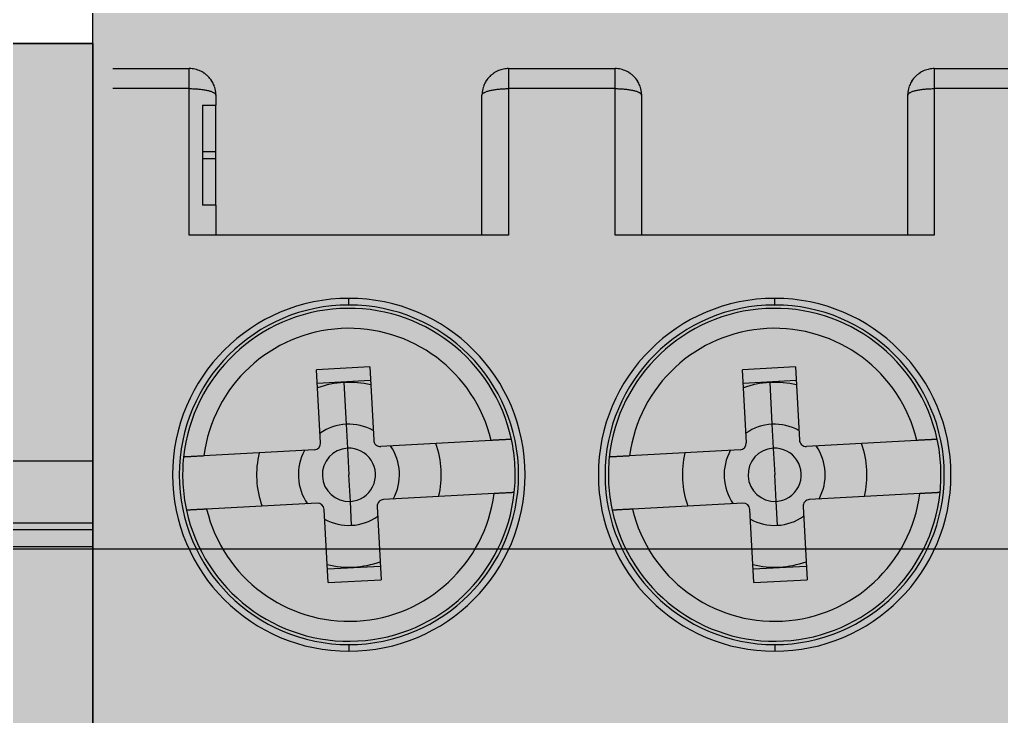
# Model space of a CAD drawing. Extents: x 20 to 1829, y -86 to 701.
# Drawn here: x 1350.55 to 1365.31, y 161.22 to 171.69 of the extents above; entities that cross this region are included whole.
import ezdxf

# ---------------------------------------------------------------- set-up
doc = ezdxf.new("R2010")
doc.units = 0
doc.layers.add('MAIN-1', color=7, linetype='Continuous')
doc.layers.add('SYMS', color=7, linetype='Continuous')

# ---------------------------------------------------------------- blocks, each defined once
blk = doc.blocks.new('clipfix_35_5-select__2', base_point=(-147.547, 71.306))
at = {"color": 7, "linetype": 'Continuous'}
for p, q in [((-147.547, 76.456), (-147.547, 71.306)), ((-141.281, 76.456), (-147.547, 76.456)), ((-141.281, 71.306), (-141.281, 76.456)), ((-140.345, 76.456), (-141.281, 76.456)), ((-140.345, 71.306), (-140.345, 76.456)), ((-140.244, 76.456), (-140.345, 76.456)), ((-140.244, 76.456), (-140.244, 71.306)), ((-139.986, 76.456), (-140.244, 76.456)), ((-139.986, 76.456), (-139.986, 71.306)), ((-132.965, 76.456), (-139.986, 76.456))]:
    blk.add_line(p, q, dxfattribs=at)

msp = doc.modelspace()

# ---------------------------------------------------------------- hatches: boundary and pattern name
at = {"layer": 'SYMS', "true_color": 0x8fbdb9}
h = msp.add_hatch(color=253, dxfattribs=at)
h.dxf.hatch_style = 1
h.paths.add_polyline_path([(1351.654, 103.152), (1378.554, 103.152), (1378.554, 182.152), (1351.654, 182.152)])
h = msp.add_hatch(color=253, dxfattribs=at)
h.dxf.hatch_style = 1
h.paths.add_polyline_path([(1351.654, 171.33), (1346.504, 171.33), (1346.504, 122.73), (1351.654, 122.73)])

# ---------------------------------------------------------------- linework, layer by layer
at = {"layer": 'MAIN-1'}
for p, q in [((1351.954, 170.952), (1353.104, 170.952)), ((1353.104, 170.652), (1353.104, 170.952)), ((1353.126, 170.952), (1353.104, 170.952)), ((1353.147, 170.95), (1353.126, 170.952)), ((1353.169, 170.947), (1353.147, 170.95)), ((1353.19, 170.943), (1353.169, 170.947)), ((1353.211, 170.938), (1353.19, 170.943)), ((1353.232, 170.931), (1353.211, 170.938)), ((1353.252, 170.924), (1353.232, 170.931)), ((1353.264, 170.919), (1353.252, 170.924)), ((1353.278, 170.913), (1353.264, 170.919)), ((1353.296, 170.903), (1353.278, 170.913)), ((1353.314, 170.892), (1353.296, 170.903)), ((1353.324, 170.886), (1353.314, 170.892)), ((1357.694, 170.892), (1357.684, 170.886)), ((1357.712, 170.903), (1357.694, 170.892)), ((1357.731, 170.913), (1357.712, 170.903)), ((1357.743, 170.918), (1357.731, 170.913)), ((1357.753, 170.923), (1357.743, 170.918)), ((1357.771, 170.93), (1357.753, 170.923)), ((1357.79, 170.936), (1357.771, 170.93)), ((1357.809, 170.941), (1357.79, 170.936)), ((1357.827, 170.945), (1357.809, 170.941)), ((1357.846, 170.948), (1357.827, 170.945)), ((1357.866, 170.95), (1357.846, 170.948)), ((1357.885, 170.952), (1357.866, 170.95)), ((1357.904, 170.952), (1357.885, 170.952)), ((1357.904, 170.952), (1359.504, 170.952)), ((1357.904, 170.952), (1357.904, 170.652)), ((1359.526, 170.952), (1359.504, 170.952)), ((1359.504, 170.652), (1359.504, 170.952)), ((1359.547, 170.95), (1359.526, 170.952)), ((1359.569, 170.947), (1359.547, 170.95)), ((1359.59, 170.943), (1359.569, 170.947)), ((1359.611, 170.938), (1359.59, 170.943)), ((1359.632, 170.931), (1359.611, 170.938)), ((1359.652, 170.924), (1359.632, 170.931)), ((1359.664, 170.919), (1359.652, 170.924)), ((1359.678, 170.913), (1359.664, 170.919)), ((1359.696, 170.903), (1359.678, 170.913)), ((1359.714, 170.892), (1359.696, 170.903)), ((1359.724, 170.886), (1359.714, 170.892)), ((1364.094, 170.892), (1364.084, 170.886)), ((1364.112, 170.903), (1364.094, 170.892)), ((1364.131, 170.913), (1364.112, 170.903)), ((1364.143, 170.918), (1364.131, 170.913)), ((1364.153, 170.923), (1364.143, 170.918)), ((1364.171, 170.93), (1364.153, 170.923)), ((1364.19, 170.936), (1364.171, 170.93)), ((1364.209, 170.941), (1364.19, 170.936)), ((1364.227, 170.945), (1364.209, 170.941)), ((1364.246, 170.948), (1364.227, 170.945)), ((1364.266, 170.95), (1364.246, 170.948)), ((1364.285, 170.952), (1364.266, 170.95)), ((1364.304, 170.952), (1364.285, 170.952)), ((1364.304, 170.952), (1365.904, 170.952)), ((1364.304, 170.952), (1364.304, 170.652)), ((1353.331, 170.882), (1353.324, 170.886)), ((1353.338, 170.877), (1353.331, 170.882)), ((1353.346, 170.871), (1353.338, 170.877)), ((1353.353, 170.865), (1353.346, 170.871)), ((1353.36, 170.859), (1353.353, 170.865)), ((1353.367, 170.853), (1353.36, 170.859)), ((1353.374, 170.847), (1353.367, 170.853)), ((1353.388, 170.834), (1353.374, 170.847)), ((1353.401, 170.82), (1353.388, 170.834)), ((1353.415, 170.804), (1353.401, 170.82)), ((1353.431, 170.783), (1353.415, 170.804)), ((1353.441, 170.768), (1353.431, 170.783)), ((1353.444, 170.762), (1353.435, 170.777)), ((1353.435, 170.777), (1353.441, 170.768)), ((1353.453, 170.748), (1353.444, 170.762)), ((1353.461, 170.732), (1353.453, 170.748)), ((1357.555, 170.748), (1357.547, 170.732)), ((1357.564, 170.762), (1357.555, 170.748)), ((1357.573, 170.777), (1357.564, 170.762)), ((1357.577, 170.783), (1357.568, 170.768)), ((1357.568, 170.768), (1357.573, 170.777)), ((1357.593, 170.804), (1357.577, 170.783)), ((1357.607, 170.82), (1357.593, 170.804)), ((1357.62, 170.834), (1357.607, 170.82)), ((1357.634, 170.847), (1357.62, 170.834)), ((1357.641, 170.853), (1357.634, 170.847)), ((1357.648, 170.859), (1357.641, 170.853)), ((1357.655, 170.865), (1357.648, 170.859)), ((1357.662, 170.871), (1357.655, 170.865)), ((1357.67, 170.876), (1357.662, 170.871)), ((1357.678, 170.882), (1357.67, 170.876)), ((1357.684, 170.886), (1357.678, 170.882)), ((1359.731, 170.882), (1359.724, 170.886)), ((1359.738, 170.877), (1359.731, 170.882)), ((1359.746, 170.871), (1359.738, 170.877)), ((1359.753, 170.865), (1359.746, 170.871)), ((1359.76, 170.859), (1359.753, 170.865)), ((1359.767, 170.853), (1359.76, 170.859)), ((1359.774, 170.847), (1359.767, 170.853)), ((1359.788, 170.834), (1359.774, 170.847)), ((1359.801, 170.82), (1359.788, 170.834)), ((1359.815, 170.804), (1359.801, 170.82)), ((1359.831, 170.783), (1359.815, 170.804)), ((1359.841, 170.768), (1359.831, 170.783)), ((1359.844, 170.762), (1359.835, 170.777)), ((1359.835, 170.777), (1359.841, 170.768)), ((1359.853, 170.748), (1359.844, 170.762)), ((1359.861, 170.732), (1359.853, 170.748)), ((1363.955, 170.748), (1363.947, 170.732)), ((1363.964, 170.762), (1363.955, 170.748)), ((1363.973, 170.777), (1363.964, 170.762)), ((1363.977, 170.783), (1363.968, 170.768)), ((1363.968, 170.768), (1363.973, 170.777)), ((1363.993, 170.804), (1363.977, 170.783)), ((1364.007, 170.82), (1363.993, 170.804)), ((1364.02, 170.834), (1364.007, 170.82)), ((1364.034, 170.847), (1364.02, 170.834)), ((1364.041, 170.853), (1364.034, 170.847)), ((1364.048, 170.859), (1364.041, 170.853)), ((1364.055, 170.865), (1364.048, 170.859)), ((1364.062, 170.871), (1364.055, 170.865)), ((1364.07, 170.876), (1364.062, 170.871)), ((1364.078, 170.882), (1364.07, 170.876)), ((1364.084, 170.886), (1364.078, 170.882)), ((1353.104, 170.652), (1351.954, 170.652)), ((1353.104, 168.452), (1353.104, 170.652)), ((1353.104, 170.652), (1353.122, 170.652)), ((1353.122, 170.652), (1353.139, 170.652)), ((1353.139, 170.652), (1353.157, 170.651)), ((1353.157, 170.651), (1353.174, 170.65)), ((1353.174, 170.65), (1353.192, 170.65)), ((1353.192, 170.65), (1353.209, 170.649)), ((1353.209, 170.649), (1353.226, 170.647)), ((1353.226, 170.647), (1353.242, 170.646)), ((1353.242, 170.646), (1353.259, 170.644)), ((1353.259, 170.644), (1353.275, 170.643)), ((1353.275, 170.643), (1353.291, 170.641)), ((1353.291, 170.641), (1353.307, 170.639)), ((1353.307, 170.639), (1353.322, 170.636)), ((1353.322, 170.636), (1353.337, 170.634)), ((1353.337, 170.634), (1353.351, 170.631)), ((1353.351, 170.631), (1353.365, 170.628)), ((1353.365, 170.628), (1353.378, 170.625)), ((1353.378, 170.625), (1353.391, 170.622)), ((1353.391, 170.622), (1353.403, 170.619)), ((1353.403, 170.619), (1353.415, 170.615)), ((1353.415, 170.615), (1353.426, 170.612)), ((1353.426, 170.612), (1353.436, 170.608)), ((1353.436, 170.608), (1353.446, 170.604)), ((1353.446, 170.604), (1353.455, 170.6)), ((1353.455, 170.6), (1353.463, 170.596)), ((1353.469, 170.716), (1353.461, 170.732)), ((1353.476, 170.7), (1353.469, 170.716)), ((1353.482, 170.684), (1353.476, 170.7)), ((1353.487, 170.667), (1353.484, 170.679)), ((1353.493, 170.647), (1353.487, 170.667)), ((1353.498, 170.623), (1353.493, 170.647)), ((1353.501, 170.598), (1353.498, 170.623)), ((1353.504, 170.574), (1353.501, 170.598)), ((1357.507, 170.598), (1357.505, 170.574)), ((1357.51, 170.623), (1357.507, 170.598)), ((1357.516, 170.647), (1357.51, 170.623)), ((1357.521, 170.667), (1357.516, 170.647)), ((1357.525, 170.678), (1357.521, 170.667)), ((1357.533, 170.7), (1357.526, 170.684)), ((1357.539, 170.716), (1357.533, 170.7)), ((1357.547, 170.732), (1357.539, 170.716)), ((1357.545, 170.596), (1357.553, 170.6)), ((1357.553, 170.6), (1357.562, 170.604)), ((1357.562, 170.604), (1357.572, 170.608)), ((1357.572, 170.608), (1357.582, 170.612)), ((1357.582, 170.612), (1357.593, 170.615)), ((1357.593, 170.615), (1357.605, 170.619)), ((1357.605, 170.619), (1357.617, 170.622)), ((1357.617, 170.622), (1357.63, 170.625)), ((1357.63, 170.625), (1357.644, 170.628)), ((1357.644, 170.628), (1357.657, 170.631)), ((1357.657, 170.631), (1357.672, 170.634)), ((1357.672, 170.634), (1357.686, 170.636)), ((1357.686, 170.636), (1357.702, 170.639)), ((1357.702, 170.639), (1357.717, 170.641)), ((1357.717, 170.641), (1357.733, 170.643)), ((1357.733, 170.643), (1357.749, 170.644)), ((1357.749, 170.644), (1357.766, 170.646)), ((1357.766, 170.646), (1357.782, 170.647)), ((1357.782, 170.647), (1357.799, 170.649)), ((1357.799, 170.649), (1357.817, 170.65)), ((1357.817, 170.65), (1357.834, 170.65)), ((1357.834, 170.65), (1357.851, 170.651)), ((1357.851, 170.651), (1357.869, 170.652)), ((1357.869, 170.652), (1357.887, 170.652)), ((1357.887, 170.652), (1357.904, 170.652)), ((1359.504, 170.652), (1357.904, 170.652)), ((1357.904, 170.652), (1357.904, 168.452)), ((1359.504, 168.452), (1359.504, 170.652)), ((1359.504, 170.652), (1359.522, 170.652)), ((1359.522, 170.652), (1359.539, 170.652)), ((1359.539, 170.652), (1359.557, 170.651)), ((1359.557, 170.651), (1359.574, 170.65)), ((1359.574, 170.65), (1359.592, 170.65)), ((1359.592, 170.65), (1359.609, 170.649)), ((1359.609, 170.649), (1359.626, 170.647)), ((1359.626, 170.647), (1359.642, 170.646)), ((1359.642, 170.646), (1359.659, 170.644)), ((1359.659, 170.644), (1359.675, 170.643)), ((1359.675, 170.643), (1359.691, 170.641)), ((1359.691, 170.641), (1359.707, 170.639)), ((1359.707, 170.639), (1359.722, 170.636)), ((1359.722, 170.636), (1359.737, 170.634)), ((1359.737, 170.634), (1359.751, 170.631)), ((1359.751, 170.631), (1359.765, 170.628)), ((1359.765, 170.628), (1359.778, 170.625)), ((1359.778, 170.625), (1359.791, 170.622)), ((1359.791, 170.622), (1359.803, 170.619)), ((1359.803, 170.619), (1359.815, 170.615)), ((1359.815, 170.615), (1359.826, 170.612)), ((1359.826, 170.612), (1359.836, 170.608)), ((1359.836, 170.608), (1359.846, 170.604)), ((1359.846, 170.604), (1359.855, 170.6)), ((1359.855, 170.6), (1359.863, 170.596)), ((1359.869, 170.716), (1359.861, 170.732)), ((1359.876, 170.7), (1359.869, 170.716)), ((1359.882, 170.684), (1359.876, 170.7)), ((1359.887, 170.667), (1359.884, 170.679)), ((1359.893, 170.647), (1359.887, 170.667)), ((1359.898, 170.623), (1359.893, 170.647)), ((1359.901, 170.598), (1359.898, 170.623)), ((1359.904, 170.574), (1359.901, 170.598)), ((1363.907, 170.598), (1363.905, 170.574)), ((1363.91, 170.623), (1363.907, 170.598)), ((1363.916, 170.647), (1363.91, 170.623)), ((1363.921, 170.667), (1363.916, 170.647)), ((1363.925, 170.678), (1363.921, 170.667)), ((1363.933, 170.7), (1363.926, 170.684)), ((1363.939, 170.716), (1363.933, 170.7)), ((1363.947, 170.732), (1363.939, 170.716)), ((1363.945, 170.596), (1363.953, 170.6)), ((1363.953, 170.6), (1363.962, 170.604)), ((1363.962, 170.604), (1363.972, 170.608)), ((1363.972, 170.608), (1363.982, 170.612)), ((1363.982, 170.612), (1363.993, 170.615)), ((1363.993, 170.615), (1364.005, 170.619)), ((1364.005, 170.619), (1364.017, 170.622)), ((1364.017, 170.622), (1364.03, 170.625)), ((1364.03, 170.625), (1364.044, 170.628)), ((1364.044, 170.628), (1364.057, 170.631)), ((1364.057, 170.631), (1364.072, 170.634)), ((1364.072, 170.634), (1364.086, 170.636)), ((1364.086, 170.636), (1364.102, 170.639)), ((1364.102, 170.639), (1364.117, 170.641)), ((1364.117, 170.641), (1364.133, 170.643)), ((1364.133, 170.643), (1364.149, 170.644)), ((1364.149, 170.644), (1364.166, 170.646)), ((1364.166, 170.646), (1364.182, 170.647)), ((1364.182, 170.647), (1364.199, 170.649)), ((1364.199, 170.649), (1364.217, 170.65)), ((1364.217, 170.65), (1364.234, 170.65)), ((1364.234, 170.65), (1364.251, 170.651)), ((1364.251, 170.651), (1364.269, 170.652)), ((1364.269, 170.652), (1364.287, 170.652)), ((1364.287, 170.652), (1364.304, 170.652)), ((1365.904, 170.652), (1364.304, 170.652)), ((1364.304, 170.652), (1364.304, 168.452)), ((1353.463, 170.596), (1353.471, 170.592)), ((1353.471, 170.592), (1353.478, 170.588)), ((1353.478, 170.588), (1353.484, 170.584)), ((1353.484, 170.584), (1353.489, 170.58)), ((1353.489, 170.58), (1353.494, 170.575)), ((1353.494, 170.575), (1353.497, 170.571)), ((1353.497, 170.571), (1353.5, 170.567)), ((1353.5, 170.567), (1353.502, 170.562)), ((1353.502, 170.562), (1353.504, 170.557)), ((1353.504, 170.552), (1353.504, 170.574)), ((1353.504, 170.557), (1353.504, 170.552)), ((1353.504, 170.552), (1353.504, 170.402)), ((1357.505, 170.574), (1357.504, 170.552)), ((1357.504, 170.552), (1357.505, 170.557)), ((1357.504, 168.452), (1357.504, 170.552)), ((1357.505, 170.557), (1357.506, 170.562)), ((1357.506, 170.562), (1357.508, 170.567)), ((1357.508, 170.567), (1357.511, 170.571)), ((1357.511, 170.571), (1357.514, 170.575)), ((1357.514, 170.575), (1357.519, 170.58)), ((1357.519, 170.58), (1357.524, 170.584)), ((1357.524, 170.584), (1357.53, 170.588)), ((1357.53, 170.588), (1357.537, 170.592)), ((1357.537, 170.592), (1357.545, 170.596)), ((1359.863, 170.596), (1359.871, 170.592)), ((1359.871, 170.592), (1359.878, 170.588)), ((1359.878, 170.588), (1359.884, 170.584)), ((1359.884, 170.584), (1359.889, 170.58)), ((1359.889, 170.58), (1359.894, 170.575)), ((1359.894, 170.575), (1359.897, 170.571)), ((1359.897, 170.571), (1359.9, 170.567)), ((1359.9, 170.567), (1359.902, 170.562)), ((1359.902, 170.562), (1359.904, 170.557)), ((1359.904, 170.552), (1359.904, 170.574)), ((1359.904, 170.557), (1359.904, 170.552)), ((1359.904, 170.552), (1359.904, 168.452)), ((1363.905, 170.574), (1363.904, 170.552)), ((1363.904, 170.552), (1363.905, 170.557)), ((1363.904, 168.452), (1363.904, 170.552)), ((1363.905, 170.557), (1363.906, 170.562)), ((1363.906, 170.562), (1363.908, 170.567)), ((1363.908, 170.567), (1363.911, 170.571)), ((1363.911, 170.571), (1363.914, 170.575)), ((1363.914, 170.575), (1363.919, 170.58)), ((1363.919, 170.58), (1363.924, 170.584)), ((1363.924, 170.584), (1363.93, 170.588)), ((1363.93, 170.588), (1363.937, 170.592)), ((1363.937, 170.592), (1363.945, 170.596)), ((1353.304, 170.402), (1353.304, 168.902)), ((1353.304, 170.402), (1353.504, 170.402)), ((1353.504, 169.702), (1353.504, 170.402)), ((1353.504, 169.702), (1353.304, 169.702)), ((1353.304, 169.602), (1353.504, 169.602)), ((1353.504, 169.602), (1353.504, 169.702)), ((1353.504, 168.902), (1353.504, 169.602)), ((1353.504, 168.902), (1353.304, 168.902)), ((1353.504, 168.902), (1353.504, 168.452)), ((1357.904, 168.452), (1353.104, 168.452)), ((1364.304, 168.452), (1359.504, 168.452)), ((1355.504, 167.402), (1355.504, 167.502)), ((1361.904, 167.402), (1361.904, 167.502)), ((1355.817, 166.471), (1355.019, 166.428)), ((1355.817, 166.471), (1355.877, 165.373)), ((1362.217, 166.471), (1361.419, 166.428)), ((1362.217, 166.471), (1362.277, 165.373)), ((1355.078, 165.33), (1355.019, 166.428)), ((1361.478, 165.33), (1361.419, 166.428)), ((1355.029, 166.229), (1355.828, 166.272)), ((1355.429, 166.238), (1355.463, 165.611)), ((1361.429, 166.229), (1362.228, 166.272)), ((1361.829, 166.238), (1361.863, 165.611)), ((1355.463, 165.611), (1355.483, 165.252)), ((1361.863, 165.611), (1361.883, 165.252)), ((1357.643, 165.368), (1355.982, 165.279)), ((1357.657, 165.369), (1357.643, 165.368)), ((1357.67, 165.37), (1357.657, 165.369)), ((1357.684, 165.37), (1357.67, 165.37)), ((1357.698, 165.371), (1357.684, 165.37)), ((1357.711, 165.372), (1357.698, 165.371)), ((1357.724, 165.372), (1357.711, 165.372)), ((1357.738, 165.373), (1357.724, 165.372)), ((1357.751, 165.374), (1357.738, 165.373)), ((1357.763, 165.375), (1357.751, 165.374)), ((1357.776, 165.375), (1357.763, 165.375)), ((1357.788, 165.376), (1357.776, 165.375)), ((1357.8, 165.377), (1357.788, 165.376)), ((1357.811, 165.377), (1357.8, 165.377)), ((1357.823, 165.378), (1357.811, 165.377)), ((1357.833, 165.378), (1357.823, 165.378)), ((1357.844, 165.379), (1357.833, 165.378)), ((1357.854, 165.379), (1357.844, 165.379)), ((1357.863, 165.38), (1357.854, 165.379)), ((1357.873, 165.38), (1357.863, 165.38)), ((1357.881, 165.381), (1357.873, 165.38)), ((1357.889, 165.381), (1357.881, 165.381)), ((1357.897, 165.382), (1357.889, 165.381)), ((1357.904, 165.382), (1357.897, 165.382)), ((1357.911, 165.382), (1357.904, 165.382)), ((1357.917, 165.383), (1357.911, 165.382)), ((1357.923, 165.383), (1357.917, 165.383)), ((1357.928, 165.383), (1357.923, 165.383)), ((1357.932, 165.384), (1357.928, 165.383)), ((1357.936, 165.384), (1357.932, 165.384)), ((1357.939, 165.384), (1357.936, 165.384)), ((1357.942, 165.384), (1357.939, 165.384)), ((1357.944, 165.384), (1357.942, 165.384)), ((1357.946, 165.384), (1357.944, 165.384)), ((1357.947, 165.384), (1357.946, 165.384)), ((1357.947, 165.384), (1357.947, 165.384)), ((1364.043, 165.368), (1362.382, 165.279)), ((1364.057, 165.369), (1364.043, 165.368)), ((1364.07, 165.37), (1364.057, 165.369)), ((1364.084, 165.37), (1364.07, 165.37)), ((1364.098, 165.371), (1364.084, 165.37)), ((1364.111, 165.372), (1364.098, 165.371)), ((1364.124, 165.372), (1364.111, 165.372)), ((1364.138, 165.373), (1364.124, 165.372)), ((1364.151, 165.374), (1364.138, 165.373)), ((1364.163, 165.375), (1364.151, 165.374)), ((1364.176, 165.375), (1364.163, 165.375)), ((1364.188, 165.376), (1364.176, 165.375)), ((1364.2, 165.377), (1364.188, 165.376)), ((1364.211, 165.377), (1364.2, 165.377)), ((1364.223, 165.378), (1364.211, 165.377)), ((1364.233, 165.378), (1364.223, 165.378)), ((1364.244, 165.379), (1364.233, 165.378)), ((1364.254, 165.379), (1364.244, 165.379)), ((1364.263, 165.38), (1364.254, 165.379)), ((1364.273, 165.38), (1364.263, 165.38)), ((1364.281, 165.381), (1364.273, 165.38)), ((1364.289, 165.381), (1364.281, 165.381)), ((1364.297, 165.382), (1364.289, 165.381)), ((1364.304, 165.382), (1364.297, 165.382)), ((1364.311, 165.382), (1364.304, 165.382)), ((1364.317, 165.383), (1364.311, 165.382)), ((1364.323, 165.383), (1364.317, 165.383)), ((1364.328, 165.383), (1364.323, 165.383)), ((1364.332, 165.384), (1364.328, 165.383)), ((1364.336, 165.384), (1364.332, 165.384)), ((1364.339, 165.384), (1364.336, 165.384)), ((1364.342, 165.384), (1364.339, 165.384)), ((1364.344, 165.384), (1364.342, 165.384)), ((1364.346, 165.384), (1364.344, 165.384)), ((1364.347, 165.384), (1364.346, 165.384)), ((1364.347, 165.384), (1364.347, 165.384)), ((1354.983, 165.225), (1353.322, 165.135)), ((1355.483, 165.252), (1355.504, 164.852)), ((1361.383, 165.225), (1359.722, 165.135)), ((1361.883, 165.252), (1361.904, 164.852)), ((1353.019, 165.119), (1353.018, 165.119)), ((1353.02, 165.119), (1353.019, 165.119)), ((1353.021, 165.119), (1353.02, 165.119)), ((1353.023, 165.119), (1353.021, 165.119)), ((1353.026, 165.119), (1353.023, 165.119)), ((1353.029, 165.119), (1353.026, 165.119)), ((1353.033, 165.12), (1353.029, 165.119)), ((1353.037, 165.12), (1353.033, 165.12)), ((1353.042, 165.12), (1353.037, 165.12)), ((1353.048, 165.12), (1353.042, 165.12)), ((1353.054, 165.121), (1353.048, 165.12)), ((1353.061, 165.121), (1353.054, 165.121)), ((1353.068, 165.121), (1353.061, 165.121)), ((1353.076, 165.122), (1353.068, 165.121)), ((1353.084, 165.122), (1353.076, 165.122)), ((1353.093, 165.123), (1353.084, 165.122)), ((1353.102, 165.123), (1353.093, 165.123)), ((1353.111, 165.124), (1353.102, 165.123)), ((1353.121, 165.124), (1353.111, 165.124)), ((1353.132, 165.125), (1353.121, 165.124)), ((1353.143, 165.126), (1353.132, 165.125)), ((1353.154, 165.126), (1353.143, 165.126)), ((1353.165, 165.127), (1353.154, 165.126)), ((1353.177, 165.127), (1353.165, 165.127)), ((1353.189, 165.128), (1353.177, 165.127)), ((1353.202, 165.129), (1353.189, 165.128)), ((1353.215, 165.129), (1353.202, 165.129)), ((1353.228, 165.13), (1353.215, 165.129)), ((1353.241, 165.131), (1353.228, 165.13)), ((1353.254, 165.132), (1353.241, 165.131)), ((1353.268, 165.132), (1353.254, 165.132)), ((1353.281, 165.133), (1353.268, 165.132)), ((1353.295, 165.134), (1353.281, 165.133)), ((1353.309, 165.134), (1353.295, 165.134)), ((1353.322, 165.135), (1353.309, 165.134)), ((1359.419, 165.119), (1359.418, 165.119)), ((1359.42, 165.119), (1359.419, 165.119)), ((1359.421, 165.119), (1359.42, 165.119)), ((1359.423, 165.119), (1359.421, 165.119)), ((1359.426, 165.119), (1359.423, 165.119)), ((1359.429, 165.119), (1359.426, 165.119)), ((1359.433, 165.12), (1359.429, 165.119)), ((1359.437, 165.12), (1359.433, 165.12)), ((1359.442, 165.12), (1359.437, 165.12)), ((1359.448, 165.12), (1359.442, 165.12)), ((1359.454, 165.121), (1359.448, 165.12)), ((1359.461, 165.121), (1359.454, 165.121)), ((1359.468, 165.121), (1359.461, 165.121)), ((1359.476, 165.122), (1359.468, 165.121)), ((1359.484, 165.122), (1359.476, 165.122)), ((1359.493, 165.123), (1359.484, 165.122)), ((1359.502, 165.123), (1359.493, 165.123)), ((1359.511, 165.124), (1359.502, 165.123)), ((1359.521, 165.124), (1359.511, 165.124)), ((1359.532, 165.125), (1359.521, 165.124)), ((1359.543, 165.126), (1359.532, 165.125)), ((1359.554, 165.126), (1359.543, 165.126)), ((1359.565, 165.127), (1359.554, 165.126)), ((1359.577, 165.127), (1359.565, 165.127)), ((1359.589, 165.128), (1359.577, 165.127)), ((1359.602, 165.129), (1359.589, 165.128)), ((1359.615, 165.129), (1359.602, 165.129)), ((1359.628, 165.13), (1359.615, 165.129)), ((1359.641, 165.131), (1359.628, 165.13)), ((1359.654, 165.132), (1359.641, 165.131)), ((1359.668, 165.132), (1359.654, 165.132)), ((1359.681, 165.133), (1359.668, 165.132)), ((1359.695, 165.134), (1359.681, 165.133)), ((1359.709, 165.134), (1359.695, 165.134)), ((1359.722, 165.135), (1359.709, 165.134)), ((1355.526, 164.453), (1355.504, 164.852)), ((1361.926, 164.453), (1361.904, 164.852)), ((1357.686, 164.569), (1356.025, 164.48)), ((1357.7, 164.57), (1357.686, 164.569)), ((1357.713, 164.571), (1357.7, 164.57)), ((1357.727, 164.571), (1357.713, 164.571)), ((1357.741, 164.572), (1357.727, 164.571)), ((1357.754, 164.573), (1357.741, 164.572)), ((1357.768, 164.574), (1357.754, 164.573)), ((1357.781, 164.574), (1357.768, 164.574)), ((1357.794, 164.575), (1357.781, 164.574)), ((1357.806, 164.576), (1357.794, 164.575)), ((1357.819, 164.576), (1357.806, 164.576)), ((1357.831, 164.577), (1357.819, 164.576)), ((1357.843, 164.578), (1357.831, 164.577)), ((1357.854, 164.578), (1357.843, 164.578)), ((1357.866, 164.579), (1357.854, 164.578)), ((1357.876, 164.579), (1357.866, 164.579)), ((1357.887, 164.58), (1357.876, 164.579)), ((1357.897, 164.581), (1357.887, 164.58)), ((1357.907, 164.581), (1357.897, 164.581)), ((1357.916, 164.582), (1357.907, 164.581)), ((1357.924, 164.582), (1357.916, 164.582)), ((1357.933, 164.582), (1357.924, 164.582)), ((1357.94, 164.583), (1357.933, 164.582)), ((1357.947, 164.583), (1357.94, 164.583)), ((1357.954, 164.584), (1357.947, 164.583)), ((1357.96, 164.584), (1357.954, 164.584)), ((1357.966, 164.584), (1357.96, 164.584)), ((1357.971, 164.585), (1357.966, 164.584)), ((1357.975, 164.585), (1357.971, 164.585)), ((1357.979, 164.585), (1357.975, 164.585)), ((1357.982, 164.585), (1357.979, 164.585)), ((1357.985, 164.585), (1357.982, 164.585)), ((1357.987, 164.585), (1357.985, 164.585)), ((1357.989, 164.586), (1357.987, 164.585)), ((1357.99, 164.586), (1357.989, 164.586)), ((1357.99, 164.586), (1357.99, 164.586)), ((1364.086, 164.569), (1362.425, 164.48)), ((1364.1, 164.57), (1364.086, 164.569)), ((1364.113, 164.571), (1364.1, 164.57)), ((1364.127, 164.571), (1364.113, 164.571)), ((1364.141, 164.572), (1364.127, 164.571)), ((1364.154, 164.573), (1364.141, 164.572)), ((1364.168, 164.574), (1364.154, 164.573)), ((1364.181, 164.574), (1364.168, 164.574)), ((1364.194, 164.575), (1364.181, 164.574)), ((1364.206, 164.576), (1364.194, 164.575)), ((1364.219, 164.576), (1364.206, 164.576)), ((1364.231, 164.577), (1364.219, 164.576)), ((1364.243, 164.578), (1364.231, 164.577)), ((1364.254, 164.578), (1364.243, 164.578)), ((1364.266, 164.579), (1364.254, 164.578)), ((1364.276, 164.579), (1364.266, 164.579)), ((1364.287, 164.58), (1364.276, 164.579)), ((1364.297, 164.581), (1364.287, 164.58)), ((1364.307, 164.581), (1364.297, 164.581)), ((1364.316, 164.582), (1364.307, 164.581)), ((1364.324, 164.582), (1364.316, 164.582)), ((1364.333, 164.582), (1364.324, 164.582)), ((1364.34, 164.583), (1364.333, 164.582)), ((1364.347, 164.583), (1364.34, 164.583)), ((1364.354, 164.584), (1364.347, 164.583)), ((1364.36, 164.584), (1364.354, 164.584)), ((1364.366, 164.584), (1364.36, 164.584)), ((1364.371, 164.585), (1364.366, 164.584)), ((1364.375, 164.585), (1364.371, 164.585)), ((1364.379, 164.585), (1364.375, 164.585)), ((1364.382, 164.585), (1364.379, 164.585)), ((1364.385, 164.585), (1364.382, 164.585)), ((1364.387, 164.585), (1364.385, 164.585)), ((1364.389, 164.586), (1364.387, 164.585)), ((1364.39, 164.586), (1364.389, 164.586)), ((1364.39, 164.586), (1364.39, 164.586)), ((1355.026, 164.426), (1353.365, 164.336)), ((1355.545, 164.094), (1355.526, 164.453)), ((1361.426, 164.426), (1359.765, 164.336)), ((1361.945, 164.094), (1361.926, 164.453)), ((1353.062, 164.32), (1353.061, 164.32)), ((1353.063, 164.32), (1353.062, 164.32)), ((1353.064, 164.32), (1353.063, 164.32)), ((1353.066, 164.32), (1353.064, 164.32)), ((1353.069, 164.32), (1353.066, 164.32)), ((1353.072, 164.321), (1353.069, 164.32)), ((1353.076, 164.321), (1353.072, 164.321)), ((1353.081, 164.321), (1353.076, 164.321)), ((1353.086, 164.321), (1353.081, 164.321)), ((1353.091, 164.322), (1353.086, 164.321)), ((1353.097, 164.322), (1353.091, 164.322)), ((1353.104, 164.322), (1353.097, 164.322)), ((1353.111, 164.323), (1353.104, 164.322)), ((1353.119, 164.323), (1353.111, 164.323)), ((1353.127, 164.324), (1353.119, 164.323)), ((1353.136, 164.324), (1353.127, 164.324)), ((1353.145, 164.324), (1353.136, 164.324)), ((1353.154, 164.325), (1353.145, 164.324)), ((1353.164, 164.326), (1353.154, 164.325)), ((1353.175, 164.326), (1353.164, 164.326)), ((1353.186, 164.327), (1353.175, 164.326)), ((1353.197, 164.327), (1353.186, 164.327)), ((1353.208, 164.328), (1353.197, 164.327)), ((1353.22, 164.329), (1353.208, 164.328)), ((1353.232, 164.329), (1353.22, 164.329)), ((1353.245, 164.33), (1353.232, 164.329)), ((1353.258, 164.331), (1353.245, 164.33)), ((1353.271, 164.331), (1353.258, 164.331)), ((1353.284, 164.332), (1353.271, 164.331)), ((1353.297, 164.333), (1353.284, 164.332)), ((1353.311, 164.333), (1353.297, 164.333)), ((1353.324, 164.334), (1353.311, 164.333)), ((1353.338, 164.335), (1353.324, 164.334)), ((1353.352, 164.336), (1353.338, 164.335)), ((1353.365, 164.336), (1353.352, 164.336)), ((1355.191, 163.233), (1355.132, 164.331)), ((1355.93, 164.374), (1355.99, 163.276)), ((1359.462, 164.32), (1359.461, 164.32)), ((1359.463, 164.32), (1359.462, 164.32)), ((1359.464, 164.32), (1359.463, 164.32)), ((1359.466, 164.32), (1359.464, 164.32)), ((1359.469, 164.32), (1359.466, 164.32)), ((1359.472, 164.321), (1359.469, 164.32)), ((1359.476, 164.321), (1359.472, 164.321)), ((1359.481, 164.321), (1359.476, 164.321)), ((1359.486, 164.321), (1359.481, 164.321)), ((1359.491, 164.322), (1359.486, 164.321)), ((1359.497, 164.322), (1359.491, 164.322)), ((1359.504, 164.322), (1359.497, 164.322)), ((1359.511, 164.323), (1359.504, 164.322)), ((1359.519, 164.323), (1359.511, 164.323)), ((1359.527, 164.324), (1359.519, 164.323)), ((1359.536, 164.324), (1359.527, 164.324)), ((1359.545, 164.324), (1359.536, 164.324)), ((1359.554, 164.325), (1359.545, 164.324)), ((1359.564, 164.326), (1359.554, 164.325)), ((1359.575, 164.326), (1359.564, 164.326)), ((1359.586, 164.327), (1359.575, 164.326)), ((1359.597, 164.327), (1359.586, 164.327)), ((1359.608, 164.328), (1359.597, 164.327)), ((1359.62, 164.329), (1359.608, 164.328)), ((1359.632, 164.329), (1359.62, 164.329)), ((1359.645, 164.33), (1359.632, 164.329)), ((1359.658, 164.331), (1359.645, 164.33)), ((1359.671, 164.331), (1359.658, 164.331)), ((1359.684, 164.332), (1359.671, 164.331)), ((1359.697, 164.333), (1359.684, 164.332)), ((1359.711, 164.333), (1359.697, 164.333)), ((1359.724, 164.334), (1359.711, 164.333)), ((1359.738, 164.335), (1359.724, 164.334)), ((1359.752, 164.336), (1359.738, 164.335)), ((1359.765, 164.336), (1359.752, 164.336)), ((1361.591, 163.233), (1361.532, 164.331)), ((1362.33, 164.374), (1362.39, 163.276)), ((1355.979, 163.476), (1355.18, 163.433)), ((1362.379, 163.476), (1361.58, 163.433)), ((1355.191, 163.233), (1355.99, 163.276)), ((1361.591, 163.233), (1362.39, 163.276)), ((1355.504, 162.302), (1355.504, 162.202)), ((1361.904, 162.302), (1361.904, 162.202))]:
    msp.add_line(p, q, dxfattribs=at)
for centre, radius, start, end in [((1355.504, 164.852), 2.65, 0, 180), ((1361.904, 164.852), 2.65, 0, 180), ((1355.504, 164.852), 2.55, 90, 270), ((1355.504, 164.852), 2.5, 12.2917, 173.8779), ((1355.504, 164.852), 2.55, 270, 90), ((1361.904, 164.852), 2.55, 90, 270), ((1361.904, 164.852), 2.5, 12.2917, 173.8779), ((1361.904, 164.852), 2.55, 270, 90), ((1355.504, 164.852), 2.2, 13.5605, 172.6091), ((1361.904, 164.852), 2.2, 13.5605, 172.6091), ((1355.504, 164.852), 1.388, 93.0848, 109.8381), ((1355.504, 164.852), 1.388, 76.3316, 93.0848), ((1361.904, 164.852), 1.388, 93.0848, 109.8381), ((1361.904, 164.852), 1.388, 76.3316, 93.0848), ((1355.504, 164.852), 0.76, 93.0849, 124.8522), ((1355.504, 164.852), 0.76, 61.3174, 93.0849), ((1361.904, 164.852), 0.76, 93.0849, 124.8522), ((1361.904, 164.852), 0.76, 61.3174, 93.0849), ((1354.978, 165.325), 0.1, 273.0846, 3.0846), ((1355.976, 165.378), 0.1, 183.0846, 273.0846), ((1355.504, 164.852), 0.76, 331.3175, 34.8522), ((1355.504, 164.852), 1.388, 346.3316, 19.8381), ((1355.504, 164.852), 2.5, 3.0848, 12.2917), ((1361.378, 165.325), 0.1, 273.0846, 3.0846), ((1362.376, 165.378), 0.1, 183.0846, 273.0846), ((1361.904, 164.852), 0.76, 331.3175, 34.8522), ((1361.904, 164.852), 1.388, 346.3316, 19.8381), ((1361.904, 164.852), 2.5, 3.0848, 12.2917), ((1355.504, 164.852), 1.388, 166.3316, 199.8381), ((1355.504, 164.852), 0.76, 151.3174, 214.8521), ((1355.504, 164.852), 0.4, 93.0849, 273.0848), ((1355.504, 164.852), 0.4, 273.0848, 93.0849), ((1361.904, 164.852), 1.388, 166.3316, 199.8381), ((1361.904, 164.852), 0.76, 151.3174, 214.8521), ((1361.904, 164.852), 0.4, 93.0849, 273.0848), ((1361.904, 164.852), 0.4, 273.0848, 93.0849), ((1355.504, 164.852), 2.5, 173.8779, 183.0848), ((1361.904, 164.852), 2.5, 173.8779, 183.0848), ((1355.504, 164.852), 2.65, 180, 0), ((1355.504, 164.852), 2.5, 353.8779, 3.0848), ((1361.904, 164.852), 2.65, 180, 0), ((1361.904, 164.852), 2.5, 353.8779, 3.0848), ((1355.504, 164.852), 2.5, 183.0848, 192.2917), ((1361.904, 164.852), 2.5, 183.0848, 192.2917), ((1355.504, 164.852), 2.5, 192.2917, 353.8779), ((1355.504, 164.852), 2.2, 193.5605, 352.6091), ((1361.904, 164.852), 2.5, 192.2917, 353.8779), ((1361.904, 164.852), 2.2, 193.5605, 352.6091), ((1355.032, 164.326), 0.1, 3.0846, 93.0846), ((1356.03, 164.38), 0.1, 93.0846, 183.0846), ((1361.432, 164.326), 0.1, 3.0846, 93.0846), ((1362.43, 164.38), 0.1, 93.0846, 183.0846), ((1355.504, 164.852), 0.76, 241.3175, 273.0848), ((1355.504, 164.852), 0.76, 273.0848, 304.8521), ((1361.904, 164.852), 0.76, 241.3175, 273.0848), ((1361.904, 164.852), 0.76, 273.0848, 304.8521), ((1355.504, 164.852), 1.388, 273.0848, 289.8381), ((1361.904, 164.852), 1.388, 273.0848, 289.8381), ((1355.504, 164.852), 1.388, 256.3316, 273.0848), ((1361.904, 164.852), 1.388, 256.3316, 273.0848)]:
    msp.add_arc(centre, radius, start, end, dxfattribs=at)
at = {"layer": 'SYMS'}
msp.add_line((1206.388, 163.739), (1451.271, 163.739), dxfattribs=at)
for points in [[(1351.654, 182.152), (1378.554, 182.152), (1378.554, 103.152), (1351.654, 103.152)], [(1346.504, 171.33), (1351.654, 171.33), (1351.654, 122.73), (1346.504, 122.73)]]:
    msp.add_lwpolyline(points, close=True, dxfattribs=at)

# ---------------------------------------------------------------- block references
at = {"rotation": 270}
msp.add_blockref('clipfix_35_5-select__2', (1346.504, 171.33), dxfattribs=at)

doc.saveas('drawing.dxf')
